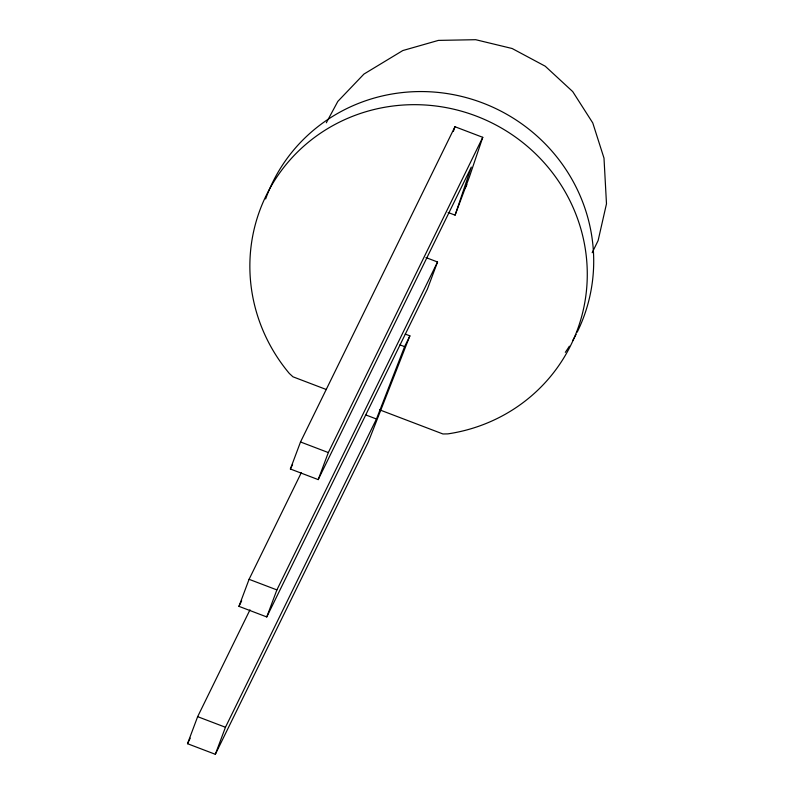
<?xml version="1.0" encoding="UTF-8"?>
<svg xmlns="http://www.w3.org/2000/svg" width="794" height="794" viewBox="0 0 794 794"><rect width="100%" height="100%" fill="white"/><g stroke="black" fill="none" stroke-linecap="round" stroke-linejoin="round"><path stroke-width="1.19" d="M453.384 131.377L454.952 126.722L482.762 137.322L469.403 176.913L455.081 215.144L448.134 212.494M455.081 215.144L471.308 167.077L318.205 479.606L290.386 469.006L300.519 441.97L454.952 126.722M405.248 334.085L409.883 335.852L368.198 442.268L215.333 754.3L187.513 743.7L197.646 716.664L249.981 609.832M425.951 257.574L437.544 261.99L427.42 289.026L266.764 616.948L238.954 606.348L249.078 579.312L301.353 472.599M215.333 754.3L225.456 727.264L376.465 419.014L404.593 346.641L409.883 335.852M266.764 616.948L276.888 589.912L437.544 261.99M318.205 479.606L328.329 452.57L482.762 137.322M290.386 469.006L292.569 464.559M238.954 606.348L241.674 600.79M187.513 743.7L190.232 738.152M465.264 187.95L466.892 184.635M592.175 252.71L598.12 240.572L606.487 203.78L603.996 158.125L592.771 122.951L572.722 91.598L545.22 66.2L512.12 48.503L475.685 39.7L438.407 40.395L402.816 50.548L363.94 74.07L337.837 101.384L326.324 122.792M399.958 344.874L404.593 346.641M326.413 389.556L292.956 376.803L289.324 373.458A169.698 164.517 26.1 0 1 334.224 124.856A169.698 164.517 26.1 0 1 577.109 217.427A169.698 164.517 26.1 0 1 447.856 433.881L442.933 433.971L379.482 409.783M366.034 415.034L376.465 419.014M300.519 441.97L328.329 452.57M249.078 579.312L276.888 589.912M197.646 716.664L225.456 727.264M576.077 334.373A169.698 164.517 26.1 0 1 572.534 340.894M569.367 346.194A169.698 164.517 26.1 0 1 565.308 352.347M265.633 198.957A169.698 164.517 26.1 0 1 489.183 105.592A169.698 164.517 26.1 0 1 577.188 332.16"/></g></svg>
